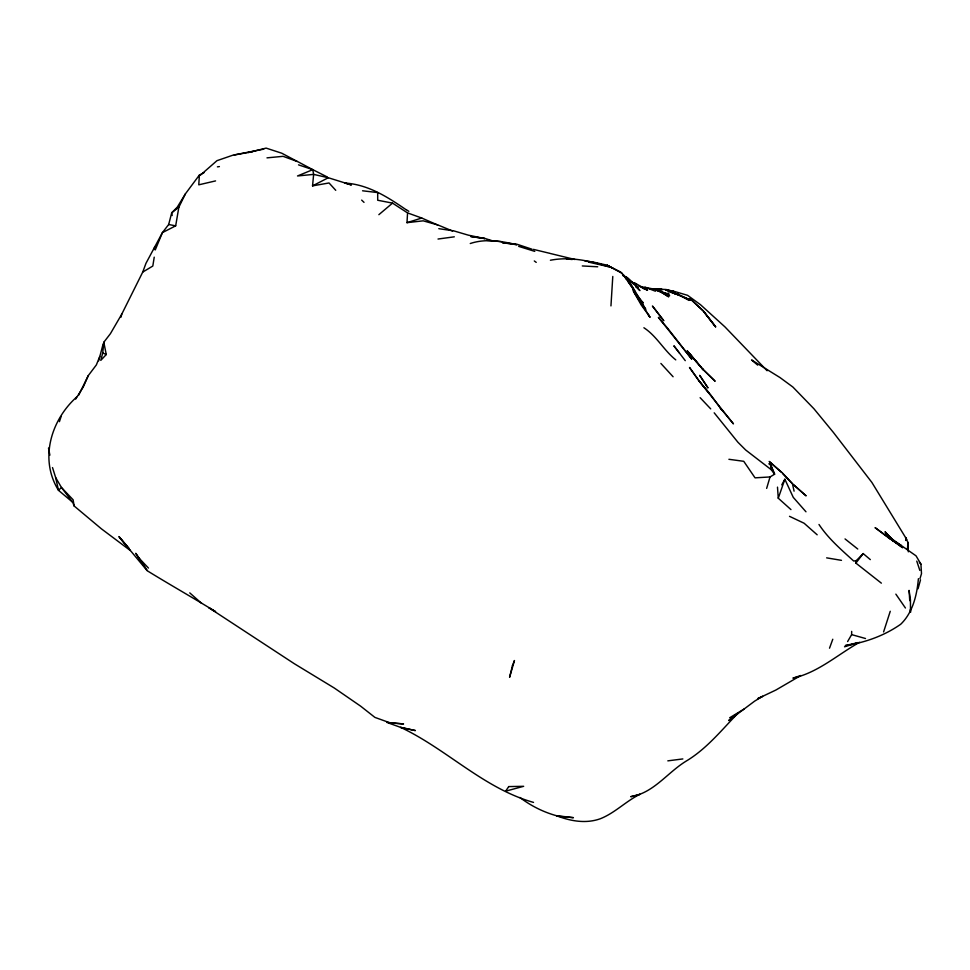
<?xml version="1.0" encoding="UTF-8"?>
<svg xmlns="http://www.w3.org/2000/svg" width="970" height="970" viewBox="0 0 970 970"><rect width="100%" height="100%" fill="white"/><g stroke="black" fill="none" stroke-linecap="round" stroke-linejoin="round"><path stroke-width="1.45" d="M847.61 641.558L851.636 634.622L851.672 631.385M612.785 276.462L610.954 305.914M918.396 578.69C916.989 594.925 912.831 612.603 900.718 624.244C884.276 635.762 865.058 642.601 845.294 645.584L858.256 642.577L844.53 646.808M203.979 172.721L199.383 175.049L198.777 184.821L215.57 180.905M452.602 231.042L437.967 224.979L423.175 220.833L406.988 222.663L407.57 212.915L392.535 203.118L377.706 200.244L377.694 192.581L362.562 190.787M907.459 549.153L907.932 542.4L905.64 537.622L905.883 540.436M335.741 190.314L329.036 182.966L312.546 185.864L313.637 174.394L312.776 169.653L298.517 164.851M103.802 342.264L106.263 354.535L100.783 360.367L102.735 352.947L103.802 342.264L110.422 333.668L121.723 314.231L142.736 272.073L145.949 263.355L162.414 232.618L168.671 224.506L171.714 212.782L177.255 207.18L185.415 193.83L199.383 175.049M154.23 257.171L152.811 266.047L142.736 272.073M185.415 193.83L178.856 207.192L175.679 225.84L162.414 232.618L155.261 249.92M881.366 583.152L855.892 563.121L856.389 560.563L863.179 553.579L870.32 559.617M52.513 467.576L55.654 477.567L61.462 487.486L58.491 490.323C39.224 459.368 50.828 420.252 76.715 396.997M98.673 360.828L103.172 343.853M154.036 249.545L154.739 246.61M120.995 317.178L121.723 314.231M918.044 588.741L920.506 579.866M766.652 488.395L770.034 476.949L774.606 474.221L770.641 464.327L768.919 463.721L770.41 464.909L774.606 474.221L771.259 469.71L745.688 450.007L737.891 442.223L714.187 412.82M890.254 611.282L883.597 631.919M919.96 578.714L921.5 573.67L920.93 564.188L916.056 555.858L886.313 535.052L895.734 542.509M59.412 421.671L61.11 416.53M790.962 509.589L778.279 498.216L784.863 479.241L793.266 497.367L805.973 511.796M829.52 648.19L832.781 639.242M99.74 356.511L96.37 364.89L88.282 375.608L78.57 395.36M770.41 464.909L770.641 464.327L771.259 469.71M88.282 375.608L83.287 386.945L75.66 399.082M781.759 484.879L784.863 479.241M855.892 563.121L863.179 553.579M738.388 712.804C721.68 729.889 706.693 748.937 685.826 761.317C667.154 772.835 653.392 793.181 630.755 796.673L639.957 794.297C625.965 801.171 615.077 812.86 600.418 818.716C585.904 823.954 570.481 821.141 556.477 815.685L573.415 817.674L558.841 816.328C544.861 812.86 531.39 806.24 519.92 797.498M200.426 175.133L216.965 160.668L233.079 155.127L263.731 149.15M378.858 214.685L392.535 203.118M738.024 713.071L728.688 720.564L754.684 701.104L762.602 696.327L757.606 698.715L775.891 690.034L800.784 675.52L792.927 678.151C817.989 672.683 837.74 654.495 859.675 642.249M178.856 207.192L171.714 212.782L172.187 215.522M729.658 717.788L744.051 709.07M312.546 185.864L328.309 177.74L351.407 184.955L344.75 183.027C367.921 184.421 387.479 196.91 406.018 209.665M312.776 169.653L297.523 175.958L313.637 174.394L328.309 177.74M406.988 222.663L421.744 218.032L437.615 224.979M248.393 152.545L266.119 148.107L281.761 153.212L297.269 161.432M252.915 151.599L234.279 154.994M470.268 243.518C485.582 238.402 501.575 241.118 516.877 244.743L513.991 244.331M856.389 560.563L853.721 561.06C841.232 549.65 828.392 538.702 818.983 524.479M438.016 239.032L454.312 236.825M217.413 166.852L219.402 166.585M667.821 760.856L682.856 758.928M266.992 157.855L283.094 156.328L298.142 161.844L312.704 169.617M550.414 260.239C570.348 256.383 589.893 260.857 608.869 266.774L588.778 262.167M770.034 476.949L755.048 477.846L743.747 461.308L728.906 459.295M628.039 279.348L625.88 277.299L626.765 277.299L622.982 275.577M649.791 288.878L662.243 289.545M641.121 287.181L645.293 287.314L655.405 291.194M650.676 288.914L666.172 289.496L678.842 294.819L670.088 292.103M582.303 265.95L597.714 266.786M388.691 722.795L403.568 723.935L386.86 722.42L401.034 727.524L415.366 730.568L400.586 727.342C446.794 749.095 483.642 788.392 533.524 802.396M486.843 240.342L502.096 241.736M585.092 261.197L592.403 261.876L607.087 265.198L620.739 272.073L631.058 284.295L645.778 309.43L636.005 294.553M566.456 258.881L572.227 259.523M662.17 289.581L657.721 289.012L661.94 289.569M666.632 290.151L673.192 291.061L687.597 295.329L700.522 304.738L724.917 326.866L767.1 370.734M678.842 294.819L666.135 290.066L673.192 291.061L666.354 290.115M511.117 243.931L502.496 242.718L517.349 244.355L532.045 249.229M438.792 228.677L453.802 230.884L468.219 235.128L484.927 238.608L470.765 236.498L485.133 238.511L492.505 240.839M642.77 288.26L647.075 288.914L638.575 286.053M826.646 557.859L841.463 560.345M663.056 293.073L668.766 294.104L668.233 292.892M574.992 259.499L550.135 253.449M672.756 293.122L676.866 293.886L690.713 300.094L666.051 290.018M168.671 224.506L175.679 225.84M644.868 287.362L657.951 289.872L668.682 296.82L656.872 289.484L657.951 289.872M533.427 249.375L549.614 253.291M632.452 282.549L635.314 283.264L647.548 290.2L642.225 287.993M672.683 292.904L678.042 294.383L688.991 300.409M633.058 283.107L635.738 283.858L630.209 281.482M851.636 634.622L865.519 638.515M518.647 246.368L534.761 251.375M668.766 294.104L655.671 290.018L669.664 295.704L656.872 289.484M389.091 722.492L374.917 717.4L360.634 706.16L334.274 688.009L294.371 663.747L208.926 607.778L215.607 611.67C192.981 597.762 169.908 584.716 147.331 570.809L135.751 553.288L147.016 570.505L118.801 536.58M407.57 212.915L421.744 218.032M102.735 352.947L106.263 354.535M789.507 516.331L804.106 523.242L817.177 534.809M313.795 170.162L327.278 176.989M622.728 275.334L627.917 278.05L635.059 284.622L639.909 290.6L635.592 286.514M634.368 284.452L636.829 285.774L634.235 284.271M612.894 268.338L607.087 265.198L622.546 273.564M887.889 537.356L901.154 545.552L888.217 537.441L902.658 547.711L875.073 527.631L886.919 536.677M406.272 209.69L408.819 211.314M635.944 286.514L638.442 288.272L636.09 286.198M534.3 260.954L536.228 262.373M643.898 327.751C656.726 336.105 663.868 350.364 675.763 359.882M845.04 538.932L857.747 549.02M61.462 487.486L72.859 502.581L74.12 505.964L101.426 528.844L130.247 550.463L119.395 537.125L129.131 548.438M58.709 490.505L72.847 502.399M757.679 365.108L751.556 359.943L779.977 377.548L792.878 387.03L813.903 408.722L833.363 432.402L871.885 482.442L906.707 539.405M625.88 277.299L633.822 284.222M793.654 484.903L806.118 495.864L792.454 483.727L782.608 473.505M189.768 592.888L201.614 603.352M895.649 542.291L885.598 533.391L891.891 539.744M781.614 472.487L769.186 461.429L782.341 472.851L792.454 483.727L794.078 491.172M361.664 200.099L364.017 202.366M62.104 488.213L73.126 499.792L74.12 505.964M137.498 556.513L148.458 568.068M700.134 397.688L710.707 408.879M660.897 363.447L673.095 376.76M892.097 539.502L885.028 531.754L893.685 541.26M699.77 381.84L689.5 367.46L698.776 380.628L733.453 423.878L719.958 407.57M699.71 365.605L700.728 366.781L687.136 350.764L703.395 369.897L689.27 353.492L696.569 362.016M648.336 314.898L649.306 316.038L641.267 305.065L633.374 291.158L650.106 317.323L648.506 315.092M709.131 393.08L698.776 380.628L710.646 394.826L722.007 410.371M642.31 301.84L643.268 303.016L632.743 289.739M704.22 312.182L715.63 326.829L703.214 310.909L689.961 298.542L703.214 310.909L715.63 326.829M919.293 562.091L920.93 564.188M685.269 360.658L673.883 345.805L679.485 353.128M626.487 279.287L623.249 274.643L634.574 290.879L628.099 281.603M895.856 594.137L905.434 608.008M919.827 570.372L916.771 561.109M905.64 537.622L906.21 540.157M55.654 477.567L58.503 490.396M48.5 448.043L49.882 455.172M777.491 487.134L778.279 498.216M909.751 600.648L909.084 590.39L910.454 600.03L910.503 612.361L910.321 609.439M907.932 542.4L908.308 551.833M512.487 665.493L509.589 677.29L514.464 660.521L512.487 665.493M508.716 786.597L505.673 791.156L523.667 786.306L508.716 786.597M714.963 381.064L702.207 368.624L714.963 381.064M667.954 328.66L658.387 317.384L691.804 359.215L667.954 328.66M655.902 310.485L652.422 306.035L663.807 320.779L655.902 310.485M707.87 387.757L699.758 375.451L707.87 387.757"/></g></svg>
